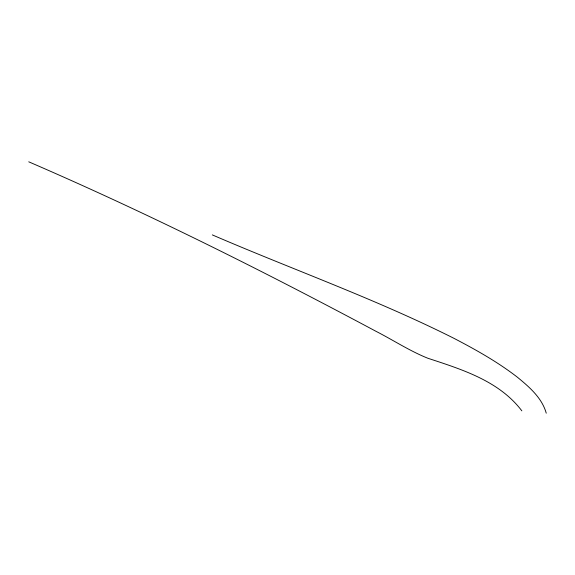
<?xml version="1.0" encoding="UTF-8"?>
<svg xmlns="http://www.w3.org/2000/svg" width="575" height="575" viewBox="0 0 575 575"><rect width="100%" height="100%" fill="white"/><g stroke="black" fill="none" stroke-linecap="round" stroke-linejoin="round"><path stroke-width="0.86" d="M212.326 234.895C292.682 269.546 375.446 298.928 453.74 338.222C475.784 349.686 497.591 361.905 517.292 377.135C529.173 386.889 541.966 397.799 546.25 413.181M28.75 161.819C147.078 212.865 262.337 270.609 375.971 331.301C393.307 340.156 409.709 350.98 427.829 358.239C461.998 369.473 499.129 380.894 521.848 410.852"/></g></svg>
